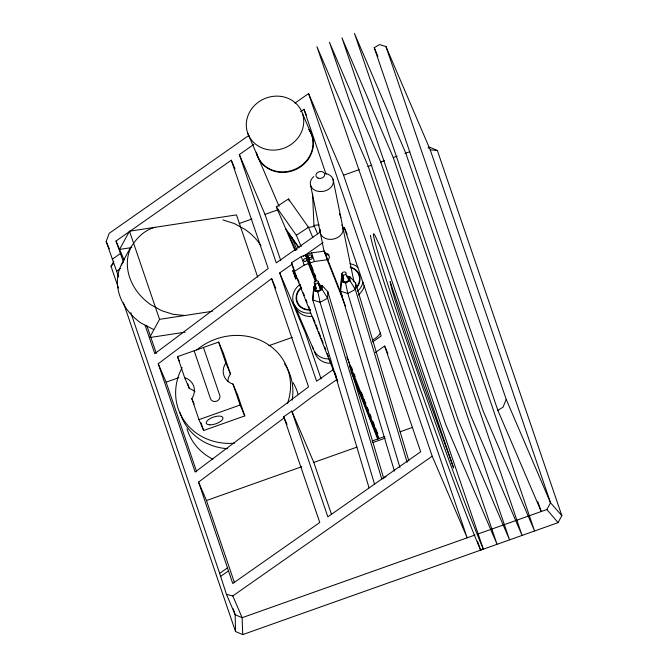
<?xml version="1.0" encoding="UTF-8"?>
<svg xmlns="http://www.w3.org/2000/svg" width="668" height="668" viewBox="0 0 668 668"><rect width="100%" height="100%" fill="white"/><g stroke="black" fill="none" stroke-linecap="round" stroke-linejoin="round"><path stroke-width="1" d="M319.813 284.935L322.343 285.762L327.829 291.741L327.604 298.212L320.081 302.312L312.783 299.94L313.776 286.764L312.783 299.94L369.07 487.899M314.469 286.989L314.361 290.112L317.885 291.256L321.517 289.277L321.625 286.154M381.795 479.173L327.604 298.212L322.218 289.503L322.343 285.762M346.717 275.867L350.09 276.961L355.568 282.94L355.343 289.411L347.828 293.511L340.53 291.139L341.515 277.963L340.53 291.139L394.421 471.107M342.216 278.189L342.108 281.311L345.632 282.455L349.264 280.476L349.372 277.354M407.146 462.373L355.343 289.411L349.957 280.702L350.09 276.961M348.337 277.12C352.554 281.17 341.315 284.735 342.308 279.032M118.687 277.103L106.162 241.474L109.201 233.316L248.939 135.37M497.852 410.352L374.247 47.737L379.424 44.581L385.929 46.493L506.21 399.38L503.029 407.196L497.852 410.352L541.214 511.529L537.857 501.676M118.436 288.058L111.038 266.34L113.861 261.104M477.896 534.008L546.883 509.517L550.524 502.77L430.242 149.882L385.929 46.493M123.488 302.863L235.512 631.51L242.709 634.6L558.072 522.652L561.838 515.663L437.365 150.5L430.159 147.411L428.196 147.261M257.714 277.17L236.48 214.896L129.5 231.203L119.564 249.423L131.705 247.577M153.615 329.516L141.057 323.045A51.553 43.103 28.6 0 1 121.275 264.996C128.991 249.974 136.99 232.289 154.792 227.345M129.5 231.203L159.543 319.346L149.607 337.574L185.119 332.155M314.945 287.14L314.419 288.551L315.112 291.231M121.275 264.996L123.204 262.207M111.038 266.34L113.602 263.334M271.634 278.589L308.549 386.881L195.131 472.025L158.224 363.743L271.634 278.589L275.734 288.15M331.487 514.318L313.801 462.423L291.799 411.096L283.725 416.757L319.772 522.501L232.748 583.498L198.571 482.104L284.184 417.826M292.125 411.864L311.981 396.951L337.332 379.19M294.955 103.123L308.583 93.57L343.569 175.191L467.174 537.815L432.196 456.194L308.583 93.57M123.38 261.856L116.007 241.023L231.287 160.228L234.977 168.829M320.465 231.888L276.276 262.858L239.361 154.567L253.807 144.438M300.55 111.681L303.948 109.302L306.403 115.03M112.232 259.267L120.298 253.615M116.666 271.183L120.708 268.352M333.616 369.312L316.624 381.219L279.708 272.928L292.459 263.994M303.506 256.253L323.053 242.559M342.592 228.857L344.296 227.663L347.16 234.343M372.711 341.916L381.211 335.954L344.296 227.663M375.349 352.545L384.643 346.032L387.916 353.664M235.512 631.51L235.178 614.719L226.452 594.361L219.672 573.361L227.746 567.7M220.382 576.559L228.456 570.906M226.452 594.361L232.806 595.94L432.196 456.194M294.947 250.35L276.335 206.921L288.467 198.964L308.474 227.312L312.933 237.724M301.21 246.626L296.341 235.27L308.474 227.312M337.791 381.57L294.287 271.433L291.448 262.833L301.31 256.545L305.568 255.034L315.897 281.186M294.287 271.433L304.14 265.146L308.399 263.635L315.672 282.038M313.643 290.505L317.868 291.874L322.218 289.503M341.39 281.704L345.606 283.073L349.957 280.702M343.569 175.191L359.159 169.655M367.926 166.541L371.825 165.163M380.593 162.048L384.484 160.662M393.26 157.548L522.025 535.31L470.715 415.596L341.949 37.842L393.26 157.548L397.151 156.17M404.942 153.406L409.818 151.678M428.196 148.104L430.159 147.411M239.253 223.513L251.97 219.004M239.361 154.567L264.996 214.378L278.606 209.543M316.657 280.585L306.938 254.541L311.589 252.896L324.356 251.151L342.292 296.559M309.777 263.15L314.419 261.497L327.195 259.752L345.515 306.128M218.645 342.074L225.792 363.058A15.548 14.203 -23.2 0 0 232.948 384.042L237.616 394.93L244.764 415.913L203.631 430.518L198.972 419.638L191.816 398.646A15.548 14.203 -23.2 0 0 184.66 377.662L177.504 356.67L218.645 342.074L223.304 352.954L230.46 373.938A15.548 14.203 -23.2 0 0 227.863 381.486M158.224 363.743L166.123 382.163L178.84 377.654M268.837 345.698L292.317 337.365M198.972 419.638L240.104 405.033L244.764 415.913M371.834 423.704L373.771 423.011M372.711 426.359L374.648 425.675M372.118 440.989L384.701 436.521M198.571 482.104L206.47 500.532L301.744 466.707M313.801 462.423L356.887 447.134M399.982 431.837L412.707 427.311M372.661 442.625L385.244 438.158M383.215 477.72L386.121 476.685M474.973 535.043L242.133 617.7L235.178 614.719L233.157 608.798M370.456 235.42A174.665 4.96 70.5 0 0 415.354 374.965A174.665 4.96 70.5 0 0 480.559 550.031L483.306 549.054L380.292 246.851L374.806 235.094A174.665 4.96 70.5 0 0 410.778 352.938A174.665 4.96 70.5 0 0 483.306 549.054M159.543 319.346L212.407 311.288M312.541 193.545L313.96 225.366L319.087 224.849M430.242 149.882L437.365 150.5M184.844 315.488L173.129 314.302L161.631 310.678L150.993 304.817A51.553 43.103 28.6 0 1 131.212 246.768M314.511 289.236C316.181 293.202 324.164 289.236 320.59 285.921M222.895 219.931L234.393 223.555L245.031 229.416A51.553 43.103 28.6 0 1 260.938 245.657M561.838 515.663L550.524 502.77L506.21 399.38M546.883 509.517L558.072 522.652M276.335 206.921L296.341 235.27M285.662 228.69L299.197 247.87M298.554 247.477L288.083 232.639L295.79 250.609M345.807 274.13L348.788 280.318M374.247 47.737L377.929 56.321M302.429 113.393A29.108 26.595 -23.2 0 1 268.736 149.799A29.108 26.595 -23.2 0 1 253.865 106.179A29.108 26.595 -23.2 0 1 302.429 113.393L311.764 135.153M313.96 225.366L317.609 233.883M341.106 293.72L340.83 293.127L342.5 298.212M288.467 198.964L289.277 200.859M247.586 132.857L256.913 154.625M257.147 155.168L279.082 206.337M291.323 236.572L297.001 249.815M296.876 277.796L297.143 278.28M294.914 306.128L313.1 348.571M279.708 272.928L305.343 332.739L321.116 379.015M283.725 416.757L287.056 424.522M225.792 363.058L230.46 373.938M177.504 356.67L179.45 361.213M184.66 377.662L189.328 388.542A15.548 14.203 -23.2 0 1 194.964 391.782M191.816 398.646L194.146 404.09M116.007 241.023L124.148 260.002M106.162 241.474L109.335 248.872M232.806 595.94L242.133 617.7L242.709 634.6M306.938 254.541L310.386 263.259M311.146 265.196L313.058 270.039M314.595 273.913L315.739 276.819M351.318 366.899L352.47 369.805M353.998 373.679L355.151 376.585M361.271 392.083L363.183 396.926M363.951 398.863L365.864 403.706M367.392 407.58L368.536 410.486M370.072 414.36L371.216 417.266M372.744 421.141L374.28 425.015M375.424 427.921L377.721 433.732M346.884 357.104L379.023 438.459M349.564 366.415L378.263 439.06M350.875 371.149L377.654 438.951M291.448 262.833L294.12 269.596M297.936 279.257L299.08 282.155M299.849 284.084L301.752 288.918M303.28 292.784L304.424 295.682M305.952 299.548L307.096 302.445M308.624 306.303L310.152 310.169M313.209 317.901L315.112 322.727M315.88 324.665L317.784 329.491M318.544 331.428L320.456 336.254M321.216 338.192L323.128 343.018M324.656 346.884L325.8 349.781M327.328 353.648L328.472 356.545M330 360.411L331.528 364.277M334.576 372.001L336.488 376.835M341.373 294.396L341.699 295.264M342.868 299.214L343.193 300.082M296.609 277.128L295.156 273.129M294.104 273.796C289.236 261.046 299.414 289.545 294.488 274.865M477.595 541.33L480.559 550.031M303.948 109.302L326.093 174.273M339.519 213.651L340.864 217.593M384.643 346.032L420.69 451.777L327.846 516.848L291.799 411.096M264.996 214.378L280.769 260.645M231.287 160.228L268.202 268.519L154.792 353.664L145.106 325.266M232.948 384.042L240.104 405.033M203.439 347.469L219.747 395.322A4.926 4.501 -23.2 0 1 216.557 401.226A4.926 4.501 -23.2 0 1 210.462 398.612L194.154 350.767M187.7 383.774L189.328 388.542M201.035 422.886L203.631 430.518M146.91 325.825L156.312 353.389M166.123 382.163L196.659 471.75M206.47 500.532L234.501 582.78M130.811 312.657L219.672 573.361M324.356 251.151L327.195 259.752M311.589 252.896L314.419 261.497M305.568 255.034L308.399 263.635M301.31 256.545L304.14 265.146M294.546 271.308L294.822 272.143M319.897 287.073L318.377 282.105A2.154 1.553 -16.7 0 0 315.254 281.086A2.154 1.553 -16.7 0 0 315.162 283.85A2.154 1.553 -16.7 0 0 318.377 282.105L319.897 287.09M355.568 282.94L408.866 460.903M399.923 467.475L347.828 293.511L345.606 283.073M342.166 279.75L342.759 281.746M327.829 291.741L383.816 478.705M374.573 484.275L320.081 302.312L317.868 291.874M343.87 281.879L342.475 274.849L343.661 278.848M316.214 288.643L314.728 283.649L315.396 290.338M342.475 274.849L343.653 278.84M316.198 288.634L314.728 283.649L316.123 290.68M333.04 179.308L354.007 281.921M310.645 185.554L324.147 251.619M343.143 281.537L342.15 274.556L343.035 277.554L342.15 274.556L342.592 281.044L341.958 274.197L342.258 280.435L341.899 273.796M325.942 173.588A11.648 9.035 -11.5 0 1 331.929 186.063A11.648 9.035 -11.5 0 1 314.812 190.213A11.648 9.035 -11.5 0 1 313.785 176.544M341.69 224.982A11.648 9.035 -11.5 0 1 333.457 239.069A11.648 9.035 -11.5 0 1 320.264 229.416M350.074 267.066A14.053 12.834 -23.2 0 1 356.378 287.966M363 282.28A17.468 15.957 -23.2 0 1 357.572 291.215M349.94 263.776A17.468 15.957 -23.2 0 1 357.848 267.175M380.601 332.806A17.468 15.957 -23.2 0 1 372.602 339.912M364.394 285.545A17.468 15.957 -23.2 0 1 358.273 295.064M350.784 267.709A13.569 12.4 -23.2 0 1 356.603 287.031M293.11 382.664A58.225 53.19 -23.2 0 1 298.137 394.537M212.983 459.258A58.225 53.19 -23.2 0 1 186.982 428.756M196.634 349.999A58.225 53.19 -23.2 0 1 265.914 343.16A58.225 53.19 -23.2 0 1 287.415 403.647M234.493 443.185A58.225 53.19 -23.2 0 1 182.172 367.559M284.518 363.818A58.225 53.19 -23.2 0 1 292.116 400.182M227.796 448.721A58.225 53.19 -23.2 0 1 179.984 412.432M311.564 256.687A1.745 1.361 -21.6 0 1 311.53 259.109A1.745 1.361 -21.6 0 1 309 258.249M325.216 254.274A5.82 3.657 -18.2 0 1 327.804 260.077M324.865 253.197A5.82 3.657 -18.2 0 1 328.881 255.084M310.678 313.133A17.468 15.957 -23.2 0 1 293.653 303.255A17.468 15.957 -23.2 0 1 299.982 284.451M331.236 363.258A17.468 15.957 -23.2 0 1 314.519 351.318M310.545 309.977A14.053 12.834 -23.2 0 1 297.026 302.504A14.053 12.834 -23.2 0 1 301.068 287.591M312.081 316.398A17.468 15.957 -23.2 0 1 294.463 304.516M329.374 358.908A17.468 15.957 -23.2 0 1 312.499 346.133M309.651 309.601A13.569 12.4 -23.2 0 1 297.318 301.944A13.569 12.4 -23.2 0 1 301.377 287.908M309.159 129.792A29.108 26.595 -23.2 0 1 294.955 169.271A29.108 26.595 -23.2 0 1 256.353 152.721M313.985 226.41A29.108 26.595 -23.2 0 1 307.447 227.37M308.841 129.517A29.108 26.595 -23.2 0 1 295.181 169.822A29.108 26.595 -23.2 0 1 256.362 152.287M405.76 153.114L354.457 33.4L483.223 411.162L534.534 530.868L405.76 153.114M380.752 161.99L329.449 42.276L458.215 420.038L509.517 539.752L380.752 161.99M368.252 166.432L316.941 46.718L445.706 424.472L497.017 544.186L368.252 166.432M453.589 467.859L422.042 380.894A124.332 3.524 70.5 0 1 391.79 289.035L390.087 281.562L453.589 467.859M320.114 288.493L318.285 282.522L320.114 288.509M318.068 178.114A4.425 3.432 -11.5 0 0 324.706 174.665A4.425 3.432 -11.5 0 0 318.168 172.11A4.425 3.432 -11.5 0 0 318.068 178.114M342.901 275.049A2.154 1.553 -16.7 0 0 346.116 273.304A2.154 1.553 -16.7 0 0 343.001 272.293A2.154 1.553 -16.7 0 0 342.901 275.049M309.568 257.723A1.745 1.361 -21.6 0 0 311.672 255.727A1.745 1.361 -21.6 0 0 308.833 255.485A1.745 1.361 -21.6 0 0 309.568 257.723M304.758 261.372A1.745 1.361 -21.6 0 0 306.854 259.376A1.745 1.361 -21.6 0 0 304.024 259.134A1.745 1.361 -21.6 0 0 304.758 261.372M209.785 424.831A8.734 3.54 -18.8 0 0 222.92 418.485A8.734 3.54 -18.8 0 0 211.13 418.059A8.734 3.54 -18.8 0 0 209.785 424.831"/></g></svg>
